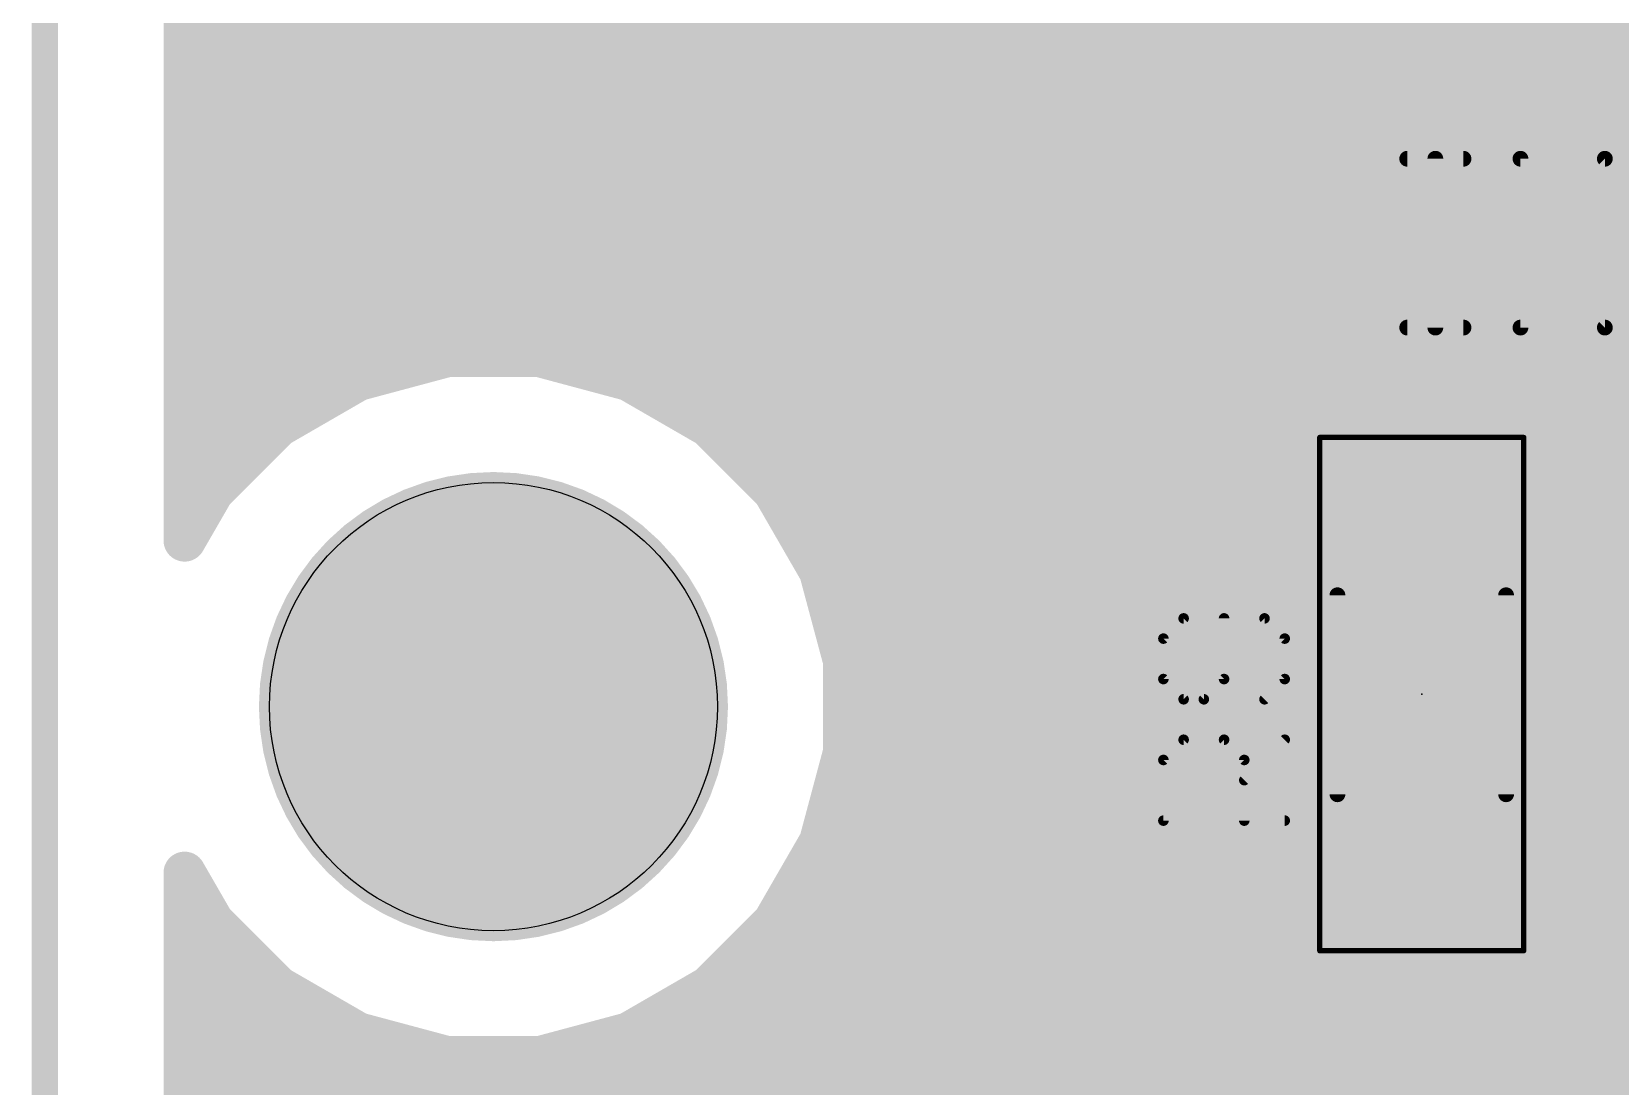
# Model space of a CAD drawing. Extents: x 0 to 10.8, y 0 to 6.1.
# Drawn here: x 6.511 to 7.113, y 5.272 to 5.672 of the extents above; entities that cross this region are included whole.
import ezdxf

# ---------------------------------------------------------------- set-up
doc = ezdxf.new("R2010")
doc.units = 0
for name, color, linetype in [('1', 22, 'CONTINUOUS'), ('116', 253, 'CONTINUOUS'), ('16', 175, 'CONTINUOUS'), ('20', 7, 'CONTINUOUS'), ('23', 7, 'CONTINUOUS'), ('25', 253, 'CONTINUOUS'), ('29', 253, 'CONTINUOUS'), ('30', 253, 'CONTINUOUS'), ('31', 253, 'CONTINUOUS'), ('35', 253, 'CONTINUOUS'), ('39', 22, 'CONTINUOUS'), ('51', 253, 'CONTINUOUS')]:
    doc.layers.add(name, color=color, linetype=linetype)

# ---------------------------------------------------------------- blocks, each defined once
blk = doc.blocks.new('RECT')
blk.add_solid([(-0.5, -0.5), (0.5, -0.5), (-0.5, 0.5), (0.5, 0.5)])

msp = doc.modelspace()

# ---------------------------------------------------------------- linework, layer by layer
at = {"layer": '1'}
for points, const_width in [([(6.568744, 5.479012), (6.568744, 6.029677)], 0.016), ([(7.105, 5.49), (7.34, 5.725)], 0.01), ([(7.302685, 5.717382), (7.096299, 5.510996)], 0.016), ([(6.568744, 5.68), (7.265303, 5.68)], 0.016), ([(6.568744, 5.664), (7.249303, 5.664)], 0.016), ([(6.568744, 5.648), (7.233303, 5.648)], 0.016), ([(6.568744, 5.632), (7.217303, 5.632)], 0.016), ([(6.568744, 5.616), (7.201303, 5.616)], 0.016), ([(6.568744, 5.6), (7.185303, 5.6)], 0.016), ([(6.568744, 5.584), (7.169303, 5.584)], 0.016), ([(6.568744, 5.568), (7.153303, 5.568)], 0.016), ([(6.568744, 5.552), (7.137303, 5.552)], 0.016), ([(6.668425, 5.548996), (6.634598, 5.539933)], 0.016), ([(6.703445, 5.548996), (6.668425, 5.548996)], 0.016), ([(6.737272, 5.539933), (6.703445, 5.548996)], 0.016), ([(6.634598, 5.539933), (6.604272, 5.522425)], 0.016), ([(6.767598, 5.522425), (6.737272, 5.539933)], 0.016), ([(6.568744, 5.536), (6.627787, 5.536)], 0.016), ([(6.744087, 5.536), (7.121303, 5.536)], 0.016), ([(6.568744, 5.52), (6.601846, 5.52)], 0.016), ([(6.604272, 5.522425), (6.579508, 5.497661)], 0.016), ([(6.792362, 5.497661), (6.767598, 5.522425)], 0.016), ([(6.770024, 5.52), (6.991843, 5.52)], 0.016), ([(6.996067, 5.524224), (6.986697, 5.514854)], 0.016), ([(7.080307, 5.524224), (6.996067, 5.524224)], 0.016), ([(7.089677, 5.514854), (7.080307, 5.524224)], 0.016), ([(7.084531, 5.52), (7.105303, 5.52)], 0.016), ([(6.986697, 5.514854), (6.986697, 5.47639)], 0.016), ([(7.089677, 5.510996), (7.089677, 5.514854)], 0.016), ([(7.096299, 5.510996), (7.089677, 5.510996)], 0.016), ([(6.568744, 5.504), (6.585846, 5.504)], 0.016), ([(6.786024, 5.504), (6.986697, 5.504)], 0.016), ([(6.579508, 5.497661), (6.568744, 5.479012)], 0.016), ([(6.80987, 5.467335), (6.792362, 5.497661)], 0.016), ([(6.568744, 5.488), (6.573933, 5.488)], 0.016), ([(6.797941, 5.488), (6.986697, 5.488)], 0.016), ([(7.04, 5.49), (7.105, 5.49)], 0.01), ([(7.04, 5.48), (7.04, 5.49)], 0.01), ([(7.113697, 5.469), (7.125996, 5.481299)], 0.016), ([(6.807177, 5.472), (6.982307, 5.472)], 0.016), ([(6.986697, 5.47639), (6.934, 5.423697)], 0.016), ([(6.955, 5.415), (7.015, 5.475)], 0.01), ([(7.015, 5.475), (7.035, 5.475)], 0.01), ([(7.035, 5.475), (7.038189, 5.476732)], 0.01), ([(7.038189, 5.476732), (7.04, 5.48)], 0.01), ([(7.116697, 5.472), (7.192287, 5.472)], 0.016), ([(6.818933, 5.433508), (6.80987, 5.467335)], 0.016), ([(7.089677, 5.438606), (7.089677, 5.469)], 0.016), ([(7.089677, 5.469), (7.113697, 5.469)], 0.016), ([(6.812909, 5.456), (6.966307, 5.456)], 0.016), ([(7.089677, 5.456), (7.192287, 5.456)], 0.016), ([(6.817197, 5.44), (6.950307, 5.44)], 0.016), ([(7.080307, 5.429236), (7.089677, 5.438606)], 0.016), ([(7.089677, 5.44), (7.192287, 5.44)], 0.016), ([(6.818933, 5.398488), (6.818933, 5.433508)], 0.016), ([(6.975996, 5.406299), (6.998929, 5.429236)], 0.016), ([(6.998929, 5.429236), (7.080307, 5.429236)], 0.016), ([(6.818933, 5.424), (6.934307, 5.424)], 0.016), ([(6.934, 5.423697), (6.934, 5.406299)], 0.016), ([(6.993693, 5.424), (7.286299, 5.424)], 0.016), ([(6.993169, 5.419256), (6.979697, 5.405783)], 0.016), ([(7.083205, 5.419256), (6.993169, 5.419256)], 0.016), ([(7.096677, 5.405783), (7.083205, 5.419256)], 0.016), ([(6.955, 5.295), (6.955, 5.415)], 0.01), ([(6.818933, 5.408), (6.934, 5.408)], 0.016), ([(6.934, 5.406299), (6.934, 5.286299)], 0.016), ([(6.975996, 5.303697), (6.975996, 5.406299)], 0.016), ([(6.977693, 5.408), (6.981913, 5.408)], 0.016), ([(6.979697, 5.405783), (6.979697, 5.32374)], 0.016), ([(7.094461, 5.408), (7.187504, 5.408)], 0.016), ([(7.096677, 5.403996), (7.096677, 5.405783)], 0.016), ([(7.13224, 5.403996), (7.096677, 5.403996)], 0.016), ([(6.80987, 5.364661), (6.818933, 5.398488)], 0.016), ([(6.817193, 5.392), (6.934, 5.392)], 0.016), ([(6.975996, 5.392), (6.979697, 5.392)], 0.016), ([(6.812906, 5.376), (6.934, 5.376)], 0.016), ([(6.975996, 5.376), (6.979697, 5.376)], 0.016), ([(7.04, 5.365), (7.038189, 5.364764)], 0.032), ([(7.14, 5.365), (7.04, 5.365)], 0.032), ([(6.792362, 5.334335), (6.80987, 5.364661)], 0.016), ([(6.807177, 5.36), (6.934, 5.36)], 0.016), ([(6.975996, 5.36), (6.979697, 5.36)], 0.016), ([(6.568744, 4.538102), (6.568744, 5.352984)], 0.016), ([(6.568744, 5.352984), (6.579508, 5.334335)], 0.016), ([(6.568744, 5.344), (6.573929, 5.344)], 0.016), ([(6.797941, 5.344), (6.934, 5.344)], 0.016), ([(6.975996, 5.344), (6.979697, 5.344)], 0.016), ([(6.579508, 5.334335), (6.604272, 5.309571)], 0.016), ([(6.767598, 5.309571), (6.792362, 5.334335)], 0.016), ([(6.568744, 5.328), (6.585843, 5.328)], 0.016), ([(6.786028, 5.328), (6.934, 5.328)], 0.016), ([(6.975996, 5.328), (6.979697, 5.328)], 0.016), ([(6.979697, 5.32374), (6.993169, 5.310268)], 0.016), ([(7.083205, 5.310268), (7.096677, 5.32374)], 0.016), ([(7.096677, 5.32374), (7.096677, 5.326)], 0.016), ([(7.096677, 5.326), (7.101, 5.326)], 0.016), ([(7.101, 5.326), (7.101, 5.066154)], 0.016), ([(6.568744, 5.312), (6.601843, 5.312)], 0.016), ([(6.604272, 5.309571), (6.634598, 5.292063)], 0.016), ([(6.737272, 5.292063), (6.767598, 5.309571)], 0.016), ([(6.770028, 5.312), (6.934, 5.312)], 0.016), ([(6.975996, 5.312), (6.991437, 5.312)], 0.016), ([(6.993169, 5.310268), (7.083205, 5.310268)], 0.016), ([(7.084937, 5.312), (7.101, 5.312)], 0.016), ([(7.019087, 5.260602), (6.975996, 5.303697)], 0.016), ([(6.568744, 5.296), (6.627776, 5.296)], 0.016), ([(6.634598, 5.292063), (6.668425, 5.283)], 0.016), ([(6.703445, 5.283), (6.737272, 5.292063)], 0.016), ([(6.744091, 5.296), (6.934, 5.296)], 0.016), ([(6.955, 5.295), (7.035, 5.215)], 0.01), ([(6.983693, 5.296), (7.101, 5.296)], 0.016), ([(6.934, 5.286299), (6.946299, 5.274)], 0.016), ([(6.568744, 5.28), (6.940299, 5.28)], 0.016), ([(6.668425, 5.283), (6.703445, 5.283)], 0.016), ([(6.999693, 5.28), (7.101, 5.28)], 0.016), ([(6.946299, 5.274), (6.986697, 5.233606)], 0.016), ([(6.568744, 5.264), (6.956299, 5.264)], 0.016), ([(7.015693, 5.264), (7.101, 5.264)], 0.016)]:
    msp.add_lwpolyline(points, dxfattribs=dict(at, const_width=const_width))
for points, const_width in [([(6.568744, 5.684, 1), (6.568744, 5.676)], 0.008), ([(6.568744, 5.668, 1), (6.568744, 5.66)], 0.008), ([(6.568744, 5.652, 1), (6.568744, 5.644)], 0.008), ([(6.568744, 5.636, 1), (6.568744, 5.628)], 0.008), ([(6.568744, 5.62, 1), (6.568744, 5.612)], 0.008), ([(6.568744, 5.604, 1), (6.568744, 5.596)], 0.008), ([(6.568744, 5.588, 1), (6.568744, 5.58)], 0.008), ([(6.568744, 5.572, 1), (6.568744, 5.564)], 0.008), ([(6.568744, 5.556, 1), (6.568744, 5.548)], 0.008), ([(6.668425, 5.552996, 1), (6.668425, 5.544996)], 0.008), ([(6.66946, 5.545132, 1), (6.66739, 5.55286)], 0.008), ([(6.70448, 5.55286, 1), (6.70241, 5.545132)], 0.008), ([(6.703445, 5.544996, 1), (6.703445, 5.552996)], 0.008), ([(6.633563, 5.543797, 1), (6.635634, 5.536069)], 0.008), ([(6.636598, 5.536469, 1), (6.632599, 5.543397)], 0.008), ([(6.739272, 5.543397, 1), (6.735272, 5.536469)], 0.008), ([(6.736236, 5.536069, 1), (6.738307, 5.543797)], 0.008), ([(6.568744, 5.54, 1), (6.568744, 5.532)], 0.008), ([(6.627787, 5.532, 1), (6.627787, 5.54)], 0.008), ([(6.744087, 5.54, 1), (6.744087, 5.532)], 0.008), ([(6.568744, 5.524, 1), (6.568744, 5.516)], 0.008), ([(6.602272, 5.525889, 1), (6.606272, 5.518961)], 0.008), ([(6.6071, 5.519597, 1), (6.601443, 5.525254)], 0.008), ([(6.601846, 5.516, 1), (6.601846, 5.524)], 0.008), ([(6.770427, 5.525254, 1), (6.76477, 5.519597)], 0.008), ([(6.765599, 5.518961, 1), (6.769598, 5.525889)], 0.008), ([(6.770024, 5.524, 1), (6.770024, 5.516)], 0.008), ([(6.991843, 5.516, 1), (6.991843, 5.524)], 0.008), ([(6.996067, 5.528224, 1), (6.996067, 5.520224)], 0.008), ([(6.998895, 5.521396, 1), (6.993239, 5.527053)], 0.008), ([(7.083136, 5.527053, 1), (7.077479, 5.521396)], 0.008), ([(7.080307, 5.520224, 1), (7.080307, 5.528224)], 0.008), ([(7.084531, 5.524, 1), (7.084531, 5.516)], 0.008), ([(7.105303, 5.516, 1), (7.105303, 5.524)], 0.008), ([(6.983868, 5.517683, 1), (6.989525, 5.512026)], 0.008), ([(6.990697, 5.514854, 1), (6.982697, 5.514854)], 0.008), ([(7.093677, 5.514854, 1), (7.085677, 5.514854)], 0.008), ([(7.086849, 5.512026, 1), (7.092506, 5.517683)], 0.008), ([(7.089677, 5.514996, 1), (7.089677, 5.506996)], 0.008), ([(7.093471, 5.513824, 1), (7.099128, 5.508168)], 0.008), ([(7.096299, 5.506996, 1), (7.096299, 5.514996)], 0.008), ([(6.568744, 5.508, 1), (6.568744, 5.5)], 0.008), ([(6.585846, 5.5, 1), (6.585846, 5.508)], 0.008), ([(6.786024, 5.508, 1), (6.786024, 5.5)], 0.008), ([(6.986697, 5.5, 1), (6.986697, 5.508)], 0.008), ([(7.085677, 5.510996, 1), (7.093677, 5.510996)], 0.008), ([(6.576679, 5.50049, 1), (6.582336, 5.494833)], 0.008), ([(6.582972, 5.495662, 1), (6.576043, 5.499661)], 0.008), ([(6.795826, 5.499661, 1), (6.788898, 5.495662)], 0.008), ([(6.789534, 5.494833, 1), (6.795191, 5.50049)], 0.008), ([(6.568744, 5.492, 1), (6.568744, 5.484)], 0.008), ([(6.573933, 5.484, 1), (6.573933, 5.492)], 0.008), ([(6.797941, 5.492, 1), (6.797941, 5.484)], 0.008), ([(6.986697, 5.484, 1), (6.986697, 5.492)], 0.008), ([(7.04, 5.4925, 1), (7.04, 5.4875)], 0.005), ([(7.0425, 5.49, 1), (7.0375, 5.49)], 0.005), ([(7.103232, 5.491768, 1), (7.106768, 5.488232)], 0.005), ([(7.105, 5.4875, 1), (7.105, 5.4925)], 0.005), ([(6.56528, 5.481011, 1), (6.572208, 5.477012)], 0.008), ([(6.564744, 5.479012, 1), (6.572744, 5.479012)], 0.008), ([(6.807177, 5.476, 1), (6.807177, 5.468)], 0.008), ([(6.982307, 5.468, 1), (6.982307, 5.476)], 0.008), ([(6.982697, 5.47639, 1), (6.990697, 5.47639)], 0.008), ([(6.989525, 5.473561, 1), (6.983869, 5.479218)], 0.008), ([(7.015, 5.4775, 1), (7.015, 5.4725)], 0.005), ([(7.016768, 5.473232, 1), (7.013232, 5.476768)], 0.005), ([(7.033807, 5.477197, 1), (7.036193, 5.472803)], 0.005), ([(7.035, 5.4725, 1), (7.035, 5.4775)], 0.005), ([(7.036002, 5.477944, 1), (7.040376, 5.47552)], 0.005), ([(7.039382, 5.474535, 1), (7.036996, 5.478929)], 0.005), ([(7.0375, 5.48, 1), (7.0425, 5.48)], 0.005), ([(7.042187, 5.478788, 1), (7.037813, 5.481212)], 0.005), ([(7.116697, 5.476, 1), (7.116697, 5.468)], 0.008), ([(6.813734, 5.46837, 1), (6.806006, 5.466299)], 0.008), ([(6.806406, 5.465335, 1), (6.813334, 5.469335)], 0.008), ([(7.093677, 5.469, 1), (7.085677, 5.469)], 0.008), ([(7.089677, 5.473, 1), (7.089677, 5.465)], 0.008), ([(7.110868, 5.471828, 1), (7.116525, 5.466172)], 0.008), ([(7.113697, 5.465, 1), (7.113697, 5.473)], 0.008), ([(6.812909, 5.46, 1), (6.812909, 5.452)], 0.008), ([(6.966307, 5.452, 1), (6.966307, 5.46)], 0.008), ([(7.089677, 5.46, 1), (7.089677, 5.452)], 0.008), ([(6.817197, 5.444, 1), (6.817197, 5.436)], 0.008), ([(6.950307, 5.436, 1), (6.950307, 5.444)], 0.008), ([(7.089677, 5.444, 1), (7.089677, 5.436)], 0.008), ([(7.092506, 5.435778, 1), (7.086849, 5.441435)], 0.008), ([(6.822933, 5.433508, 1), (6.814933, 5.433508)], 0.008), ([(6.815069, 5.432473, 1), (6.822797, 5.434543)], 0.008), ([(6.998929, 5.433236, 1), (6.998929, 5.425236)], 0.008), ([(7.001758, 5.426408, 1), (6.9961, 5.432064)], 0.008), ([(7.080307, 5.425236, 1), (7.080307, 5.433236)], 0.008), ([(7.085677, 5.438606, 1), (7.093677, 5.438606)], 0.008), ([(6.818933, 5.428, 1), (6.818933, 5.42)], 0.008), ([(6.938, 5.423697, 1), (6.93, 5.423697)], 0.008), ([(6.934307, 5.42, 1), (6.934307, 5.428)], 0.008), ([(6.993693, 5.428, 1), (6.993693, 5.42)], 0.008), ([(7.077479, 5.432065, 1), (7.083136, 5.426408)], 0.008), ([(6.931172, 5.426525, 1), (6.936828, 5.420868)], 0.008), ([(6.993169, 5.423256, 1), (6.993169, 5.415256)], 0.008), ([(6.995998, 5.416427, 1), (6.990341, 5.422084)], 0.008), ([(7.086033, 5.422084, 1), (7.080376, 5.416427)], 0.008), ([(7.083205, 5.415256, 1), (7.083205, 5.423256)], 0.008), ([(6.9575, 5.415, 1), (6.9525, 5.415)], 0.005), ([(6.953232, 5.416768, 1), (6.956768, 5.413232)], 0.005), ([(6.818933, 5.412, 1), (6.818933, 5.404)], 0.008), ([(6.938, 5.406299, 1), (6.93, 5.406299)], 0.008), ([(6.934, 5.404, 1), (6.934, 5.412)], 0.008), ([(6.979996, 5.406299, 1), (6.971996, 5.406299)], 0.008), ([(6.973167, 5.409127, 1), (6.978825, 5.403471)], 0.008), ([(6.977693, 5.412, 1), (6.977693, 5.404)], 0.008), ([(6.983697, 5.405783, 1), (6.975697, 5.405783)], 0.008), ([(6.981913, 5.404, 1), (6.981913, 5.412)], 0.008), ([(7.094461, 5.412, 1), (7.094461, 5.404)], 0.008), ([(7.100677, 5.405783, 1), (7.092677, 5.405783)], 0.008), ([(6.93, 5.406299, 1), (6.938, 5.406299)], 0.008), ([(6.976868, 5.408612, 1), (6.982525, 5.402955)], 0.008), ([(7.096677, 5.407996, 1), (7.096677, 5.399996)], 0.008), ([(7.092677, 5.403996, 1), (7.100677, 5.403996)], 0.008), ([(7.093849, 5.402955, 1), (7.099506, 5.408612)], 0.008), ([(6.814933, 5.398488, 1), (6.822933, 5.398488)], 0.008), ([(6.822797, 5.397453, 1), (6.815069, 5.399523)], 0.008), ([(6.817193, 5.396, 1), (6.817193, 5.388)], 0.008), ([(6.934, 5.388, 1), (6.934, 5.396)], 0.008), ([(6.975996, 5.396, 1), (6.975996, 5.388)], 0.008), ([(6.979697, 5.388, 1), (6.979697, 5.396)], 0.008), ([(6.812906, 5.38, 1), (6.812906, 5.372)], 0.008), ([(6.934, 5.372, 1), (6.934, 5.38)], 0.008), ([(6.975996, 5.38, 1), (6.975996, 5.372)], 0.008), ([(6.979697, 5.372, 1), (6.979697, 5.38)], 0.008), ([(7.037154, 5.372697, 1), (7.039224, 5.356831)], 0.016), ([(7.04, 5.373, 1), (7.04, 5.357)], 0.016), ([(7.041035, 5.357067, 1), (7.038965, 5.372933)], 0.016), ([(6.813334, 5.362662, 1), (6.806406, 5.366661)], 0.008), ([(6.807177, 5.364, 1), (6.807177, 5.356)], 0.008), ([(6.806006, 5.365697, 1), (6.813734, 5.363626)], 0.008), ([(6.934, 5.356, 1), (6.934, 5.364)], 0.008), ([(6.975996, 5.364, 1), (6.975996, 5.356)], 0.008), ([(6.979697, 5.356, 1), (6.979697, 5.364)], 0.008), ([(6.572744, 5.352984, 1), (6.564744, 5.352984)], 0.008), ([(6.572208, 5.354984, 1), (6.56528, 5.350985)], 0.008), ([(6.568744, 5.348, 1), (6.568744, 5.34)], 0.008), ([(6.573929, 5.34, 1), (6.573929, 5.348)], 0.008), ([(6.797941, 5.348, 1), (6.797941, 5.34)], 0.008), ([(6.934, 5.34, 1), (6.934, 5.348)], 0.008), ([(6.975996, 5.348, 1), (6.975996, 5.34)], 0.008), ([(6.979697, 5.34, 1), (6.979697, 5.348)], 0.008), ([(6.582336, 5.337163, 1), (6.576679, 5.331506)], 0.008), ([(6.795191, 5.331506, 1), (6.789534, 5.337163)], 0.008), ([(6.568744, 5.332, 1), (6.568744, 5.324)], 0.008), ([(6.576043, 5.332335, 1), (6.582972, 5.336334)], 0.008), ([(6.585843, 5.324, 1), (6.585843, 5.332)], 0.008), ([(6.786028, 5.332, 1), (6.786028, 5.324)], 0.008), ([(6.788898, 5.336335, 1), (6.795826, 5.332335)], 0.008), ([(6.934, 5.324, 1), (6.934, 5.332)], 0.008), ([(6.975996, 5.332, 1), (6.975996, 5.324)], 0.008), ([(6.979697, 5.324, 1), (6.979697, 5.332)], 0.008), ([(6.982525, 5.326569, 1), (6.976868, 5.320912)], 0.008), ([(7.100677, 5.326, 1), (7.092677, 5.326)], 0.008), ([(7.096677, 5.33, 1), (7.096677, 5.322)], 0.008), ([(7.099506, 5.320912, 1), (7.093849, 5.326569)], 0.008), ([(7.105, 5.326, 1), (7.097, 5.326)], 0.008), ([(7.101, 5.322, 1), (7.101, 5.33)], 0.008), ([(6.975697, 5.32374, 1), (6.983697, 5.32374)], 0.008), ([(7.092677, 5.32374, 1), (7.100677, 5.32374)], 0.008), ([(6.568744, 5.316, 1), (6.568744, 5.308)], 0.008), ([(6.606272, 5.313035, 1), (6.602272, 5.306107)], 0.008), ([(6.601443, 5.306742, 1), (6.6071, 5.312399)], 0.008), ([(6.601843, 5.308, 1), (6.601843, 5.316)], 0.008), ([(6.76477, 5.312399, 1), (6.770427, 5.306742)], 0.008), ([(6.769598, 5.306107, 1), (6.765599, 5.313035)], 0.008), ([(6.770028, 5.316, 1), (6.770028, 5.308)], 0.008), ([(6.934, 5.308, 1), (6.934, 5.316)], 0.008), ([(6.975996, 5.316, 1), (6.975996, 5.308)], 0.008), ([(6.993169, 5.314268, 1), (6.993169, 5.306268)], 0.008), ([(6.990341, 5.307439, 1), (6.995998, 5.313096)], 0.008), ([(6.991437, 5.308, 1), (6.991437, 5.316)], 0.008), ([(7.080376, 5.313096, 1), (7.086033, 5.307439)], 0.008), ([(7.084937, 5.316, 1), (7.084937, 5.308)], 0.008), ([(7.083205, 5.306268, 1), (7.083205, 5.314268)], 0.008), ([(7.101, 5.308, 1), (7.101, 5.316)], 0.008), ([(6.978825, 5.306525, 1), (6.973168, 5.300869)], 0.008), ([(6.971996, 5.303697, 1), (6.979996, 5.303697)], 0.008), ([(6.568744, 5.3, 1), (6.568744, 5.292)], 0.008), ([(6.627776, 5.292, 1), (6.627776, 5.3)], 0.008), ([(6.635634, 5.295927, 1), (6.633563, 5.288199)], 0.008), ([(6.632599, 5.288599, 1), (6.636598, 5.295527)], 0.008), ([(6.735272, 5.295527, 1), (6.739272, 5.288599)], 0.008), ([(6.738307, 5.288199, 1), (6.736236, 5.295927)], 0.008), ([(6.744091, 5.3, 1), (6.744091, 5.292)], 0.008), ([(6.934, 5.292, 1), (6.934, 5.3)], 0.008), ([(6.956768, 5.296768, 1), (6.953232, 5.293232)], 0.005), ([(6.983693, 5.3, 1), (6.983693, 5.292)], 0.008), ([(7.101, 5.292, 1), (7.101, 5.3)], 0.008), ([(6.936828, 5.289128, 1), (6.931172, 5.283471)], 0.008), ([(6.9525, 5.295, 1), (6.9575, 5.295)], 0.005), ([(6.568744, 5.284, 1), (6.568744, 5.276)], 0.008), ([(6.668425, 5.287, 1), (6.668425, 5.279)], 0.008), ([(6.66739, 5.279136, 1), (6.66946, 5.286864)], 0.008), ([(6.70241, 5.286864, 1), (6.70448, 5.279136)], 0.008), ([(6.703445, 5.279, 1), (6.703445, 5.287)], 0.008), ([(6.93, 5.286299, 1), (6.938, 5.286299)], 0.008), ([(6.940299, 5.276, 1), (6.940299, 5.284)], 0.008), ([(6.999693, 5.284, 1), (6.999693, 5.276)], 0.008), ([(7.101, 5.276, 1), (7.101, 5.284)], 0.008), ([(6.949128, 5.276829, 1), (6.943471, 5.271171)], 0.008), ([(6.943471, 5.271172, 1), (6.949128, 5.276828)], 0.008)]:
    msp.add_lwpolyline(points, format="xyb", dxfattribs=dict(at, const_width=const_width))
at = {"layer": '116', "const_width": 0.081063}
msp.add_lwpolyline([(6.685945, 5.369567, 1), (6.685945, 5.462402, 1), (6.685945, 5.369567)], format="xyb", dxfattribs=at)
at = {"layer": '16', "const_width": 0.016}
for points in [[(6.568744, 5.479012), (6.568744, 6.029677)], [(6.568744, 5.68), (8.124697, 5.68)], [(6.568744, 5.664), (9.49424, 5.664)], [(6.568744, 5.648), (9.49424, 5.648)], [(6.568744, 5.632), (9.49424, 5.632)], [(6.568744, 5.616), (9.49424, 5.616)], [(6.568744, 5.6), (9.49424, 5.6)], [(6.568744, 5.584), (9.49424, 5.584)], [(6.568744, 5.568), (8.139504, 5.568)], [(6.568744, 5.552), (8.1145, 5.552)], [(6.668425, 5.548996), (6.634598, 5.539933)], [(6.703445, 5.548996), (6.668425, 5.548996)], [(6.737272, 5.539933), (6.703445, 5.548996)], [(6.634598, 5.539933), (6.604272, 5.522425)], [(6.767598, 5.522425), (6.737272, 5.539933)], [(6.568744, 5.536), (6.627787, 5.536)], [(6.744087, 5.536), (8.100988, 5.536)], [(6.568744, 5.52), (6.601846, 5.52)], [(6.604272, 5.522425), (6.579508, 5.497661)], [(6.792362, 5.497661), (6.767598, 5.522425)], [(6.770024, 5.52), (8.092965, 5.52)], [(6.568744, 5.504), (6.585846, 5.504)], [(6.786024, 5.504), (8.088614, 5.504)], [(6.579508, 5.497661), (6.568744, 5.479012)], [(6.80987, 5.467335), (6.792362, 5.497661)], [(6.568744, 5.488), (6.573933, 5.488)], [(6.797941, 5.488), (8.16398, 5.488)], [(6.807177, 5.472), (8.089339, 5.472)], [(6.818933, 5.433508), (6.80987, 5.467335)], [(6.812909, 5.456), (8.094618, 5.456)], [(6.817197, 5.44), (8.103854, 5.44)], [(6.818933, 5.398488), (6.818933, 5.433508)], [(6.818933, 5.424), (8.119201, 5.424)], [(6.818933, 5.408), (8.151535, 5.408)], [(6.80987, 5.364661), (6.818933, 5.398488)], [(6.817193, 5.392), (9.220736, 5.392)], [(6.812906, 5.376), (9.225024, 5.376)], [(6.792362, 5.334335), (6.80987, 5.364661)], [(6.807177, 5.36), (9.230752, 5.36)], [(6.568744, 4.538102), (6.568744, 5.352984)], [(6.568744, 5.352984), (6.579508, 5.334335)], [(6.568744, 5.344), (6.573929, 5.344)], [(6.797941, 5.344), (8.126713, 5.344)], [(6.579508, 5.334335), (6.604272, 5.309571)], [(6.767598, 5.309571), (6.792362, 5.334335)], [(6.568744, 5.328), (6.585843, 5.328)], [(6.786028, 5.328), (7.227193, 5.328)], [(6.568744, 5.312), (6.601843, 5.312)], [(6.604272, 5.309571), (6.634598, 5.292063)], [(6.737272, 5.292063), (6.767598, 5.309571)], [(6.770028, 5.312), (7.215504, 5.312)], [(6.568744, 5.296), (6.627776, 5.296)], [(6.634598, 5.292063), (6.668425, 5.283)], [(6.703445, 5.283), (6.737272, 5.292063)], [(6.744091, 5.296), (7.212, 5.296)], [(6.568744, 5.28), (7.214669, 5.28)], [(6.668425, 5.283), (6.703445, 5.283)], [(6.568744, 5.264), (7.225189, 5.264)]]:
    msp.add_lwpolyline(points, dxfattribs=at)
at = {"layer": '16', "const_width": 0.008}
for points in [[(6.568744, 5.684, 1), (6.568744, 5.676)], [(6.568744, 5.668, 1), (6.568744, 5.66)], [(6.568744, 5.652, 1), (6.568744, 5.644)], [(6.568744, 5.636, 1), (6.568744, 5.628)], [(6.568744, 5.62, 1), (6.568744, 5.612)], [(6.568744, 5.604, 1), (6.568744, 5.596)], [(6.568744, 5.588, 1), (6.568744, 5.58)], [(6.568744, 5.572, 1), (6.568744, 5.564)], [(6.568744, 5.556, 1), (6.568744, 5.548)], [(6.668425, 5.552996, 1), (6.668425, 5.544996)], [(6.66946, 5.545132, 1), (6.66739, 5.55286)], [(6.70448, 5.55286, 1), (6.70241, 5.545132)], [(6.703445, 5.544996, 1), (6.703445, 5.552996)], [(6.633563, 5.543797, 1), (6.635634, 5.536069)], [(6.636598, 5.536469, 1), (6.632599, 5.543397)], [(6.739272, 5.543397, 1), (6.735272, 5.536469)], [(6.736236, 5.536069, 1), (6.738307, 5.543797)], [(6.568744, 5.54, 1), (6.568744, 5.532)], [(6.627787, 5.532, 1), (6.627787, 5.54)], [(6.744087, 5.54, 1), (6.744087, 5.532)], [(6.568744, 5.524, 1), (6.568744, 5.516)], [(6.602272, 5.525889, 1), (6.606272, 5.518961)], [(6.6071, 5.519597, 1), (6.601443, 5.525254)], [(6.601846, 5.516, 1), (6.601846, 5.524)], [(6.770427, 5.525254, 1), (6.76477, 5.519597)], [(6.765599, 5.518961, 1), (6.769598, 5.525889)], [(6.770024, 5.524, 1), (6.770024, 5.516)], [(6.568744, 5.508, 1), (6.568744, 5.5)], [(6.585846, 5.5, 1), (6.585846, 5.508)], [(6.786024, 5.508, 1), (6.786024, 5.5)], [(6.576679, 5.50049, 1), (6.582336, 5.494833)], [(6.582972, 5.495662, 1), (6.576043, 5.499661)], [(6.795826, 5.499661, 1), (6.788898, 5.495662)], [(6.789534, 5.494833, 1), (6.795191, 5.50049)], [(6.568744, 5.492, 1), (6.568744, 5.484)], [(6.573933, 5.484, 1), (6.573933, 5.492)], [(6.797941, 5.492, 1), (6.797941, 5.484)], [(6.56528, 5.481011, 1), (6.572208, 5.477012)], [(6.564744, 5.479012, 1), (6.572744, 5.479012)], [(6.807177, 5.476, 1), (6.807177, 5.468)], [(6.813734, 5.46837, 1), (6.806006, 5.466299)], [(6.806406, 5.465335, 1), (6.813334, 5.469335)], [(6.812909, 5.46, 1), (6.812909, 5.452)], [(6.817197, 5.444, 1), (6.817197, 5.436)], [(6.822933, 5.433508, 1), (6.814933, 5.433508)], [(6.815069, 5.432473, 1), (6.822797, 5.434543)], [(6.818933, 5.428, 1), (6.818933, 5.42)], [(6.818933, 5.412, 1), (6.818933, 5.404)], [(6.814933, 5.398488, 1), (6.822933, 5.398488)], [(6.822797, 5.397453, 1), (6.815069, 5.399523)], [(6.817193, 5.396, 1), (6.817193, 5.388)], [(6.812906, 5.38, 1), (6.812906, 5.372)], [(6.813334, 5.362662, 1), (6.806406, 5.366661)], [(6.807177, 5.364, 1), (6.807177, 5.356)], [(6.806006, 5.365697, 1), (6.813734, 5.363626)], [(6.572744, 5.352984, 1), (6.564744, 5.352984)], [(6.572208, 5.354984, 1), (6.56528, 5.350985)], [(6.568744, 5.348, 1), (6.568744, 5.34)], [(6.573929, 5.34, 1), (6.573929, 5.348)], [(6.797941, 5.348, 1), (6.797941, 5.34)], [(6.582336, 5.337163, 1), (6.576679, 5.331506)], [(6.795191, 5.331506, 1), (6.789534, 5.337163)], [(6.568744, 5.332, 1), (6.568744, 5.324)], [(6.576043, 5.332335, 1), (6.582972, 5.336334)], [(6.585843, 5.324, 1), (6.585843, 5.332)], [(6.786028, 5.332, 1), (6.786028, 5.324)], [(6.788898, 5.336335, 1), (6.795826, 5.332335)], [(6.568744, 5.316, 1), (6.568744, 5.308)], [(6.606272, 5.313035, 1), (6.602272, 5.306107)], [(6.601443, 5.306742, 1), (6.6071, 5.312399)], [(6.601843, 5.308, 1), (6.601843, 5.316)], [(6.76477, 5.312399, 1), (6.770427, 5.306742)], [(6.769598, 5.306107, 1), (6.765599, 5.313035)], [(6.770028, 5.316, 1), (6.770028, 5.308)], [(6.568744, 5.3, 1), (6.568744, 5.292)], [(6.627776, 5.292, 1), (6.627776, 5.3)], [(6.635634, 5.295927, 1), (6.633563, 5.288199)], [(6.632599, 5.288599, 1), (6.636598, 5.295527)], [(6.735272, 5.295527, 1), (6.739272, 5.288599)], [(6.738307, 5.288199, 1), (6.736236, 5.295927)], [(6.744091, 5.3, 1), (6.744091, 5.292)], [(6.568744, 5.284, 1), (6.568744, 5.276)], [(6.668425, 5.287, 1), (6.668425, 5.279)], [(6.66739, 5.279136, 1), (6.66946, 5.286864)], [(6.70241, 5.286864, 1), (6.70448, 5.279136)], [(6.703445, 5.279, 1), (6.703445, 5.287)]]:
    msp.add_lwpolyline(points, format="xyb", dxfattribs=at)
at = {"layer": '20', "const_width": 0.01}
msp.add_lwpolyline([(6.515748, 6.082677), (6.515748, 4.527559)], dxfattribs=at)
at = {"layer": '20'}
msp.add_circle((6.685937, 5.416), 0.085, dxfattribs=at)
at = {"layer": '23'}
msp.add_point((7.038189, 5.420748), dxfattribs=at)
at = {"layer": '25'}
for points, const_width in [([(7.032673, 5.623835), (7.054024, 5.623835)], 0.006), ([(7.043346, 5.559783), (7.043346, 5.623835)], 0.006), ([(7.075642, 5.623835), (7.075642, 5.559783)], 0.006), ([(7.107665, 5.623835), (7.075642, 5.623835)], 0.006), ([(7.118343, 5.613161), (7.107665, 5.623835)], 0.006), ([(7.107665, 5.559783), (7.118343, 5.570457)], 0.006), ([(7.032673, 5.559783), (7.054024, 5.559783)], 0.006), ([(7.075642, 5.559783), (7.107665, 5.559783)], 0.006), ([(6.947827, 5.449472), (6.940154, 5.441799)], 0.004), ([(6.97852, 5.449472), (6.947827, 5.449472)], 0.004), ([(6.963173, 5.426453), (6.963173, 5.449472)], 0.004), ([(6.986189, 5.441799), (6.97852, 5.449472)], 0.004), ([(6.940154, 5.441799), (6.940154, 5.426453)], 0.004), ([(6.986189, 5.426453), (6.986189, 5.441799)], 0.004), ([(6.940154, 5.426453), (6.947827, 5.418783)], 0.004), ([(6.9555, 5.418783), (6.963173, 5.426453)], 0.004), ([(6.97852, 5.418783), (6.986189, 5.426453)], 0.004), ([(6.947827, 5.418783), (6.9555, 5.418783)], 0.004), ([(6.940154, 5.395764), (6.947827, 5.403437)], 0.004), ([(6.947827, 5.403437), (6.963173, 5.403437)], 0.004), ([(6.963173, 5.403437), (6.970846, 5.395764)], 0.004), ([(6.970846, 5.388091), (6.986189, 5.403437)], 0.004), ([(6.940154, 5.372748), (6.940154, 5.395764)], 0.004), ([(6.970846, 5.395764), (6.970846, 5.372748)], 0.004), ([(6.986189, 5.372748), (6.940154, 5.372748)], 0.004)]:
    msp.add_lwpolyline(points, dxfattribs=dict(at, const_width=const_width))
for points, const_width in [([(7.032673, 5.625335, 1), (7.032673, 5.622335)], 0.003), ([(7.044846, 5.623835, 1), (7.041846, 5.623835)], 0.003), ([(7.054024, 5.622335, 1), (7.054024, 5.625335)], 0.003), ([(7.077142, 5.623835, 1), (7.074142, 5.623835)], 0.003), ([(7.075642, 5.625335, 1), (7.075642, 5.622335)], 0.003), ([(7.108726, 5.624896, 1), (7.106605, 5.622774)], 0.003), ([(7.107665, 5.622335, 1), (7.107665, 5.625335)], 0.003), ([(7.032673, 5.561283, 1), (7.032673, 5.558283)], 0.003), ([(7.041846, 5.559783, 1), (7.044846, 5.559783)], 0.003), ([(7.054024, 5.558283, 1), (7.054024, 5.561283)], 0.003), ([(7.075642, 5.561283, 1), (7.075642, 5.558283)], 0.003), ([(7.074142, 5.559783, 1), (7.077142, 5.559783)], 0.003), ([(7.106605, 5.560844, 1), (7.108726, 5.558723)], 0.003), ([(7.107665, 5.558283, 1), (7.107665, 5.561283)], 0.003), ([(6.947827, 5.450472, 1), (6.947827, 5.448472)], 0.002), ([(6.948534, 5.448765, 1), (6.94712, 5.45018)], 0.002), ([(6.964173, 5.449472, 1), (6.962173, 5.449472)], 0.002), ([(6.979227, 5.450179, 1), (6.977812, 5.448766)], 0.002), ([(6.97852, 5.448472, 1), (6.97852, 5.450472)], 0.002), ([(6.939446, 5.442506, 1), (6.940861, 5.441092)], 0.002), ([(6.941154, 5.441799, 1), (6.939154, 5.441799)], 0.002), ([(6.987189, 5.441799, 1), (6.985189, 5.441799)], 0.002), ([(6.985482, 5.441092, 1), (6.986896, 5.442506)], 0.002), ([(6.94086, 5.42716, 1), (6.939447, 5.425745)], 0.002), ([(6.939154, 5.426453, 1), (6.941154, 5.426453)], 0.002), ([(6.962173, 5.426453, 1), (6.964173, 5.426453)], 0.002), ([(6.96388, 5.425745, 1), (6.962466, 5.42716)], 0.002), ([(6.985189, 5.426453, 1), (6.987189, 5.426453)], 0.002), ([(6.986896, 5.425746, 1), (6.985482, 5.42716)], 0.002), ([(6.947827, 5.419783, 1), (6.947827, 5.417783)], 0.002), ([(6.94712, 5.418076, 1), (6.948534, 5.419491)], 0.002), ([(6.954793, 5.419491, 1), (6.956207, 5.418076)], 0.002), ([(6.9555, 5.417783, 1), (6.9555, 5.419783)], 0.002), ([(6.977813, 5.419491, 1), (6.979227, 5.418076)], 0.002), ([(6.947827, 5.404437, 1), (6.947827, 5.402437)], 0.002), ([(6.948534, 5.40273, 1), (6.94712, 5.404144)], 0.002), ([(6.96388, 5.404144, 1), (6.962466, 5.40273)], 0.002), ([(6.963173, 5.402437, 1), (6.963173, 5.404437)], 0.002), ([(6.986896, 5.40273, 1), (6.985482, 5.404144)], 0.002), ([(6.939446, 5.396471, 1), (6.940861, 5.395057)], 0.002), ([(6.941154, 5.395764, 1), (6.939154, 5.395764)], 0.002), ([(6.971846, 5.395764, 1), (6.969846, 5.395764)], 0.002), ([(6.970139, 5.395057, 1), (6.971554, 5.396471)], 0.002), ([(6.970139, 5.388798, 1), (6.971554, 5.387384)], 0.002), ([(6.940154, 5.373748, 1), (6.940154, 5.371748)], 0.002), ([(6.939154, 5.372748, 1), (6.941154, 5.372748)], 0.002), ([(6.969846, 5.372748, 1), (6.971846, 5.372748)], 0.002), ([(6.986189, 5.371748, 1), (6.986189, 5.373748)], 0.002)]:
    msp.add_lwpolyline(points, format="xyb", dxfattribs=dict(at, const_width=const_width))
at = {"layer": '29', "const_width": 0.089}
msp.add_lwpolyline([(6.685937, 5.3715, 1), (6.685937, 5.4605, 1), (6.685937, 5.3715)], format="xyb", dxfattribs=at)
at = {"layer": '30', "const_width": 0.089}
msp.add_lwpolyline([(6.685937, 5.3715, 1), (6.685937, 5.4605, 1), (6.685937, 5.3715)], format="xyb", dxfattribs=at)
at = {"layer": '39', "const_width": 0.002}
for points in [[(6.999488, 5.323386), (6.999488, 5.51811)], [(6.999488, 5.51811), (7.07689, 5.51811)], [(7.07689, 5.51811), (7.07689, 5.323386)], [(7.07689, 5.323386), (6.999488, 5.323386)]]:
    msp.add_lwpolyline(points, dxfattribs=at)
at = {"layer": '39', "const_width": 0.001}
for points in [[(6.999988, 5.51811, 1), (6.998988, 5.51811)], [(6.999488, 5.51861, 1), (6.999488, 5.51761)], [(7.07739, 5.51811, 1), (7.07639, 5.51811)], [(7.07689, 5.51761, 1), (7.07689, 5.51861)], [(6.999488, 5.323886, 1), (6.999488, 5.322886)], [(6.998988, 5.323386, 1), (6.999988, 5.323386)], [(7.07639, 5.323386, 1), (7.07739, 5.323386)], [(7.07689, 5.322886, 1), (7.07689, 5.323886)]]:
    msp.add_lwpolyline(points, format="xyb", dxfattribs=at)
at = {"layer": '51', "const_width": 0.006}
for points in [[(7.006189, 5.458248), (7.006189, 5.382748)], [(7.070189, 5.458248), (7.070189, 5.382748)]]:
    msp.add_lwpolyline(points, dxfattribs=at)
at = {"layer": '51', "const_width": 0.003}
for points in [[(7.007689, 5.458248, 1), (7.004689, 5.458248)], [(7.071689, 5.458248, 1), (7.068689, 5.458248)], [(7.004689, 5.382748, 1), (7.007689, 5.382748)], [(7.068689, 5.382748, 1), (7.071689, 5.382748)]]:
    msp.add_lwpolyline(points, format="xyb", dxfattribs=at)

# ---------------------------------------------------------------- block references
at = {"layer": '1', "xscale": 0.062992, "yscale": 0.070984, "rotation": 90}
for p in [(7.038189, 5.476732), (7.038189, 5.364764)]:
    msp.add_blockref('RECT', p, dxfattribs=at)
at = {"layer": '29', "xscale": 0.070992, "yscale": 0.078984, "rotation": 90}
for p in [(7.038189, 5.476732), (7.038189, 5.364764)]:
    msp.add_blockref('RECT', p, dxfattribs=at)
at = {"layer": '31', "xscale": 0.062992, "yscale": 0.070984, "rotation": 90}
for p in [(7.038189, 5.476732), (7.038189, 5.364764)]:
    msp.add_blockref('RECT', p, dxfattribs=at)
at = {"layer": '35', "xscale": 0.023622, "yscale": 0.055118, "rotation": 90}
msp.add_blockref('RECT', (7.038189, 5.420748), dxfattribs=at)
at = {"layer": '51', "xscale": 0.029, "yscale": 0.069, "rotation": 90}
for p in [(7.038189, 5.472748), (7.038189, 5.368748)]:
    msp.add_blockref('RECT', p, dxfattribs=at)

doc.saveas('drawing.dxf')
